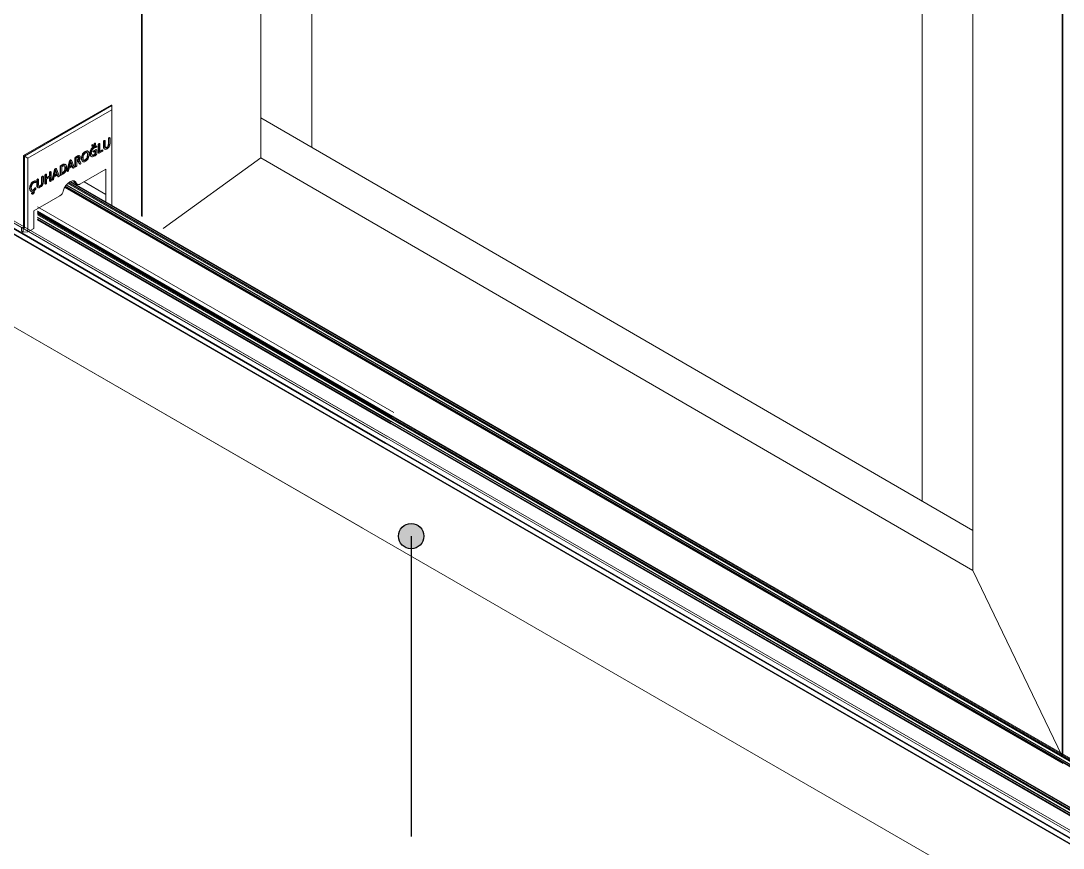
# Model space of a CAD drawing. Header units: millimetres. Extents: x 221 to 2771, y 196 to 840.
# Drawn here: x 1591.98 to 1633.09, y 265.64 to 298.29 of the extents above; entities that cross this region are included whole.
import ezdxf

# ---------------------------------------------------------------- set-up
doc = ezdxf.new("R2010")
doc.units = ezdxf.units.MM
doc.layers.add('yazı_numara_k', color=21, linetype='Continuous')

# ---------------------------------------------------------------- blocks, each defined once
blk = doc.blocks.new('yuvarlakk')
at = {"layer": 'yazı_numara_k'}
blk.add_hatch(color=21, dxfattribs=at).paths.add_polyline_path([(-159.086, 172.801, -1), (-160.086, 172.801, -1)])
at = {"layer": 'yazı_numara_k', "color": 21}
blk.add_circle((-159.586, 172.801), 0.5, dxfattribs=at)

msp = doc.modelspace()

# ---------------------------------------------------------------- linework, layer by layer
at = {"color": 8, "linetype": 'Continuous', "lineweight": 15}
for p, q in [((1633.057, 385.533), (1633.057, 269.25)), ((1633.081, 385.519), (1633.081, 269.236)), ((1627.525, 381.844), (1627.525, 279.338)), ((1629.535, 316.962), (1629.535, 276.595)), ((1596.739, 315.857), (1596.739, 290.579)), ((1596.763, 314.219), (1596.763, 290.565)), ((1601.443, 314.219), (1601.443, 292.88)), ((1603.453, 314.219), (1603.453, 293.293)), ((1554.683, 311.672), (1606.413, 281.81)), ((1554.761, 311.717), (1606.434, 281.887)), ((1554.291, 311.446), (1606.308, 281.418)), ((1554.313, 311.459), (1606.314, 281.44)), ((1554.481, 311.556), (1606.359, 281.608)), ((1554.51, 311.572), (1606.367, 281.636)), ((1551.157, 309.602), (1605.464, 278.266)), ((1578.326, 298.114), (1674.14, 242.802)), ((1578.251, 297.834), (1674.218, 242.434)), ((1578.259, 297.863), (1674.199, 242.477)), ((1578.306, 298.036), (1674.14, 242.712)), ((1578.201, 297.644), (1674.427, 242.094)), ((1578.206, 297.666), (1674.385, 242.143)), ((1595.542, 294.961), (1592.088, 292.967)), ((1595.572, 294.943), (1592.118, 292.949)), ((1595.572, 294.943), (1595.569, 294.78)), ((1595.572, 291.003), (1595.572, 294.943)), ((1577.354, 294.486), (1676.369, 237.35)), ((1595.569, 294.78), (1592.258, 292.869)), ((1595.569, 291.604), (1595.569, 294.78)), ((1601.443, 294.458), (1629.535, 278.173)), ((1595.305, 293.557), (1595.284, 293.569)), ((1595.429, 293.428), (1595.429, 293.648)), ((1595.45, 293.635), (1595.429, 293.648)), ((1595.45, 293.416), (1595.45, 293.635)), ((1595.473, 293.658), (1595.452, 293.67)), ((1595.494, 293.665), (1595.473, 293.678)), ((1595.496, 293.662), (1595.496, 293.442)), ((1594.799, 293.368), (1594.778, 293.38)), ((1594.791, 293.338), (1594.817, 293.323)), ((1594.814, 293.384), (1594.793, 293.396)), ((1594.83, 293.391), (1594.809, 293.403)), ((1594.834, 293.373), (1594.843, 293.377)), ((1594.841, 293.152), (1594.939, 293.208)), ((1594.864, 293.365), (1594.843, 293.377)), ((1594.875, 293.318), (1594.854, 293.33)), ((1594.862, 293.14), (1594.96, 293.196)), ((1594.912, 293.441), (1594.891, 293.453)), ((1594.927, 293.446), (1594.906, 293.458)), ((1594.96, 293.196), (1594.939, 293.208)), ((1594.971, 293.337), (1594.945, 293.352)), ((1594.97, 293.197), (1594.949, 293.209)), ((1594.974, 293.185), (1594.974, 293.048)), ((1595.032, 293.084), (1595.032, 293.418)), ((1595.053, 293.406), (1595.032, 293.418)), ((1595.053, 293.072), (1595.053, 293.406)), ((1595.076, 293.429), (1595.055, 293.441)), ((1595.097, 293.437), (1595.076, 293.449)), ((1595.099, 293.433), (1595.099, 293.122)), ((1595.099, 293.146), (1595.185, 293.196)), ((1595.099, 293.122), (1595.206, 293.184)), ((1595.206, 293.184), (1595.185, 293.196)), ((1595.211, 293.184), (1595.19, 293.196)), ((1595.239, 293.314), (1595.239, 293.538)), ((1595.26, 293.526), (1595.239, 293.538)), ((1595.26, 293.302), (1595.239, 293.314)), ((1595.26, 293.302), (1595.26, 293.526)), ((1595.284, 293.549), (1595.263, 293.561)), ((1595.267, 293.234), (1595.294, 293.219)), ((1595.307, 293.553), (1595.307, 293.336)), ((1595.378, 293.278), (1595.357, 293.29)), ((1595.45, 293.416), (1595.429, 293.428)), ((1592.088, 292.967), (1592.088, 290.13)), ((1592.118, 292.949), (1592.118, 290.113)), ((1592.118, 292.949), (1592.258, 292.869)), ((1592.258, 292.869), (1592.258, 289.954)), ((1593.796, 292.371), (1593.902, 292.766)), ((1593.817, 292.359), (1593.923, 292.754)), ((1593.923, 292.754), (1593.902, 292.766)), ((1593.95, 292.779), (1593.929, 292.791)), ((1593.976, 292.789), (1593.955, 292.801)), ((1593.979, 292.785), (1594.084, 292.512)), ((1594.113, 292.544), (1594.113, 292.878)), ((1594.134, 292.866), (1594.113, 292.878)), ((1594.129, 292.906), (1594.195, 292.944)), ((1594.15, 292.894), (1594.129, 292.906)), ((1594.134, 292.532), (1594.134, 292.866)), ((1594.15, 292.894), (1594.216, 292.932)), ((1594.213, 292.893), (1594.18, 292.875)), ((1594.18, 292.875), (1594.18, 292.752)), ((1594.18, 292.776), (1594.197, 292.786)), ((1594.18, 292.752), (1594.218, 292.774)), ((1594.216, 292.932), (1594.195, 292.944)), ((1594.218, 292.774), (1594.197, 292.786)), ((1594.25, 292.95), (1594.229, 292.962)), ((1594.277, 292.869), (1594.256, 292.881)), ((1594.287, 292.772), (1594.26, 292.787)), ((1594.305, 292.95), (1594.279, 292.965)), ((1594.388, 292.848), (1594.367, 292.861)), ((1594.528, 292.787), (1594.507, 292.799)), ((1594.532, 293.12), (1594.511, 293.132)), ((1594.623, 292.987), (1594.603, 292.999)), ((1594.632, 293.135), (1594.606, 293.15)), ((1594.72, 293.039), (1594.699, 293.051)), ((1594.74, 292.941), (1594.766, 292.926)), ((1594.854, 293.117), (1594.833, 293.129)), ((1594.837, 293.114), (1594.858, 293.102)), ((1594.862, 293.14), (1594.841, 293.152)), ((1594.873, 292.987), (1594.853, 292.999)), ((1594.928, 293.141), (1594.862, 293.103)), ((1594.907, 293.047), (1594.907, 293.129)), ((1594.928, 293.035), (1594.907, 293.047)), ((1594.928, 293.035), (1594.928, 293.141)), ((1595.053, 293.072), (1595.032, 293.084)), ((1595.036, 293.073), (1595.057, 293.06)), ((1595.206, 293.141), (1595.068, 293.062)), ((1597.589, 290.088), (1601.443, 292.88)), ((1601.443, 292.88), (1629.535, 276.595)), ((1593.173, 292.326), (1593.152, 292.338)), ((1593.206, 292.03), (1593.311, 292.425)), ((1593.227, 292.018), (1593.332, 292.413)), ((1593.358, 292.389), (1593.303, 292.176)), ((1593.332, 292.413), (1593.311, 292.425)), ((1593.359, 292.438), (1593.338, 292.45)), ((1593.392, 292.252), (1593.351, 292.363)), ((1593.413, 292.24), (1593.358, 292.389)), ((1593.358, 292.389), (1593.358, 292.389)), ((1593.385, 292.448), (1593.364, 292.46)), ((1593.388, 292.444), (1593.494, 292.172)), ((1593.523, 292.213), (1593.523, 292.537)), ((1593.544, 292.525), (1593.523, 292.537)), ((1593.538, 292.565), (1593.609, 292.606)), ((1593.559, 292.553), (1593.538, 292.565)), ((1593.544, 292.201), (1593.544, 292.525)), ((1593.559, 292.553), (1593.63, 292.594)), ((1593.63, 292.551), (1593.59, 292.528)), ((1593.59, 292.528), (1593.59, 292.251)), ((1593.63, 292.594), (1593.609, 292.606)), ((1593.737, 292.478), (1593.716, 292.49)), ((1593.746, 292.613), (1593.72, 292.628)), ((1593.817, 292.359), (1593.796, 292.371)), ((1593.796, 292.355), (1593.817, 292.343)), ((1593.884, 292.474), (1593.858, 292.373)), ((1594.015, 292.55), (1593.884, 292.474)), ((1593.948, 292.73), (1593.894, 292.517)), ((1593.894, 292.517), (1594.004, 292.581)), ((1593.901, 292.546), (1593.983, 292.593)), ((1593.983, 292.593), (1593.942, 292.704)), ((1593.949, 292.73), (1593.948, 292.73)), ((1594.004, 292.581), (1593.949, 292.73)), ((1594.004, 292.581), (1593.983, 292.593)), ((1594.021, 292.49), (1594.001, 292.542)), ((1594.042, 292.478), (1594.015, 292.55)), ((1594.024, 292.487), (1594.021, 292.49)), ((1594.042, 292.478), (1594.021, 292.49)), ((1594.023, 292.487), (1594.044, 292.475)), ((1594.134, 292.532), (1594.113, 292.544)), ((1594.115, 292.54), (1594.136, 292.528)), ((1594.207, 292.73), (1594.18, 292.715)), ((1594.18, 292.715), (1594.18, 292.558)), ((1594.279, 292.642), (1594.25, 292.712)), ((1594.271, 292.699), (1594.25, 292.712)), ((1594.299, 292.63), (1594.271, 292.699)), ((1594.299, 292.63), (1594.279, 292.642)), ((1594.282, 292.637), (1594.303, 292.625)), ((1594.308, 291.842), (1595.336, 292.435)), ((1594.311, 292.735), (1594.339, 292.671)), ((1594.404, 292.74), (1594.43, 292.725)), ((1595.336, 292.435), (1595.336, 291.139)), ((1592.484, 291.938), (1592.463, 291.95)), ((1592.569, 291.952), (1592.543, 291.967)), ((1592.609, 291.796), (1592.609, 292.02)), ((1592.63, 292.008), (1592.609, 292.02)), ((1592.63, 291.784), (1592.63, 292.008)), ((1592.653, 292.03), (1592.632, 292.042)), ((1592.674, 292.038), (1592.653, 292.05)), ((1592.676, 292.035), (1592.676, 291.818)), ((1592.798, 291.91), (1592.798, 292.129)), ((1592.819, 292.117), (1592.798, 292.129)), ((1592.819, 291.898), (1592.819, 292.117)), ((1592.842, 292.139), (1592.821, 292.152)), ((1592.864, 292.147), (1592.843, 292.159)), ((1592.865, 292.144), (1592.865, 291.923)), ((1592.927, 291.859), (1592.927, 292.204)), ((1592.948, 292.192), (1592.927, 292.204)), ((1592.948, 291.847), (1592.948, 292.192)), ((1592.971, 292.214), (1592.95, 292.226)), ((1592.993, 292.222), (1592.972, 292.234)), ((1592.994, 292.219), (1592.994, 292.078)), ((1592.994, 292.102), (1593.107, 292.167)), ((1592.994, 292.078), (1593.128, 292.155)), ((1593.128, 292.113), (1592.994, 292.035)), ((1592.994, 292.035), (1592.994, 291.874)), ((1593.107, 292.167), (1593.107, 292.308)), ((1593.128, 292.296), (1593.107, 292.308)), ((1593.128, 292.155), (1593.107, 292.167)), ((1593.107, 291.963), (1593.107, 292.101)), ((1593.128, 291.951), (1593.107, 291.963)), ((1593.109, 291.96), (1593.13, 291.947)), ((1593.128, 292.155), (1593.128, 292.296)), ((1593.128, 291.951), (1593.128, 292.113)), ((1593.151, 292.318), (1593.13, 292.33)), ((1593.174, 292.322), (1593.174, 291.978)), ((1593.205, 292.014), (1593.226, 292.002)), ((1593.227, 292.018), (1593.206, 292.03)), ((1593.293, 292.133), (1593.267, 292.032)), ((1593.424, 292.209), (1593.293, 292.133)), ((1593.303, 292.176), (1593.413, 292.24)), ((1593.311, 292.205), (1593.392, 292.252)), ((1593.413, 292.24), (1593.392, 292.252)), ((1593.43, 292.149), (1593.41, 292.201)), ((1593.451, 292.137), (1593.424, 292.209)), ((1593.433, 292.146), (1593.43, 292.149)), ((1593.451, 292.137), (1593.43, 292.149)), ((1593.433, 292.146), (1593.454, 292.134)), ((1593.544, 292.201), (1593.523, 292.213)), ((1593.526, 292.202), (1593.547, 292.189)), ((1593.625, 292.229), (1593.559, 292.191)), ((1593.59, 292.275), (1593.609, 292.287)), ((1593.59, 292.251), (1593.63, 292.275)), ((1593.63, 292.275), (1593.609, 292.287)), ((1593.907, 291.931), (1674.128, 245.62)), ((1593.938, 291.946), (1674.128, 245.654)), ((1594.051, 291.974), (1594.072, 291.934)), ((1594.072, 291.934), (1594.176, 291.873)), ((1594.469, 291.935), (1595.336, 291.434)), ((1592.344, 291.665), (1592.323, 291.677)), ((1592.361, 291.561), (1592.387, 291.546)), ((1592.447, 291.542), (1592.445, 291.549)), ((1592.468, 291.53), (1592.447, 291.542)), ((1592.473, 291.514), (1592.452, 291.526)), ((1592.468, 291.53), (1592.459, 291.551)), ((1592.485, 291.608), (1592.464, 291.62)), ((1592.496, 291.572), (1592.501, 291.558)), ((1592.568, 291.688), (1592.547, 291.7)), ((1592.571, 291.689), (1592.55, 291.701)), ((1592.63, 291.784), (1592.609, 291.796)), ((1592.637, 291.716), (1592.663, 291.7)), ((1592.747, 291.76), (1592.727, 291.772)), ((1592.819, 291.898), (1592.798, 291.91)), ((1592.948, 291.847), (1592.927, 291.859)), ((1592.929, 291.856), (1592.95, 291.844)), ((1593.708, 291.708), (1633.081, 268.979)), ((1593.72, 291.729), (1674.128, 245.31)), ((1674.128, 245.318), (1593.723, 291.734)), ((1593.728, 291.742), (1674.128, 245.328)), ((1593.736, 291.756), (1674.128, 245.346)), ((1593.764, 291.797), (1674.128, 245.404)), ((1593.775, 291.81), (1674.128, 245.424)), ((1593.83, 291.873), (1674.128, 245.518)), ((1593.853, 291.891), (1674.128, 245.549)), ((1593.866, 291.9), (1674.128, 245.566)), ((1593.874, 291.906), (1674.128, 245.577)), ((1594.105, 291.892), (1594.209, 291.832)), ((1592.422, 291.455), (1592.401, 291.467)), ((1592.401, 291.457), (1592.427, 291.442)), ((1592.408, 291.486), (1592.436, 291.503)), ((1592.428, 291.474), (1592.408, 291.486)), ((1592.428, 291.474), (1592.457, 291.491)), ((1592.457, 291.491), (1592.436, 291.503)), ((1592.491, 290.793), (1593.519, 291.386)), ((1592.491, 290.088), (1592.491, 290.793)), ((1606.688, 282.834), (1592.63, 290.949)), ((1592.63, 290.942), (1606.686, 282.827)), ((1592.63, 290.77), (1674.14, 243.716)), ((1592.63, 290.77), (1606.646, 282.679)), ((1592.63, 290.737), (1674.14, 243.683)), ((1592.63, 290.737), (1606.639, 282.651)), ((1592.63, 290.694), (1674.14, 243.64)), ((1592.63, 290.694), (1606.628, 282.613)), ((1592.63, 290.683), (1674.14, 243.628)), ((1592.63, 290.683), (1606.626, 282.603)), ((1592.63, 290.666), (1674.14, 243.612)), ((1592.63, 290.666), (1606.622, 282.589)), ((1592.63, 290.635), (1674.14, 243.58)), ((1592.63, 290.635), (1606.615, 282.562)), ((1592.63, 290.541), (1674.14, 243.486)), ((1592.63, 290.541), (1606.593, 282.48)), ((1592.63, 290.521), (1674.14, 243.466)), ((1592.63, 290.521), (1606.588, 282.463)), ((1592.63, 290.463), (1674.14, 243.409)), ((1592.63, 290.463), (1606.575, 282.413)), ((1592.63, 290.445), (1674.14, 243.39)), ((1592.63, 290.445), (1606.571, 282.397)), ((1674.14, 243.38), (1592.63, 290.434)), ((1606.568, 282.388), (1592.63, 290.434)), ((1592.63, 290.427), (1674.14, 243.372)), ((1592.63, 290.427), (1606.566, 282.382)), ((1592.001, 289.993), (1592.001, 290.13)), ((1592.072, 290.113), (1592.072, 289.952)), ((1592.072, 290.113), (1592.118, 290.113)), ((1592.258, 289.954), (1592.072, 289.952)), ((1592.088, 290.138), (1592.086, 290.137)), ((1592.258, 289.954), (1592.491, 290.088)), ((1633.057, 269.269), (1629.535, 276.595))]:
    msp.add_line(p, q, dxfattribs=at)
at = {"color": 8, "linetype": 'Continuous', "lineweight": 15, "flags": 128}
for points in [[(1593.65, 291.57), (1593.691, 291.68), (1593.752, 291.784), (1593.829, 291.872), (1593.913, 291.936), (1593.998, 291.97), (1594.074, 291.97), (1594.136, 291.937), (1594.176, 291.873)], [(1594.176, 291.873), (1594.185, 291.856), (1594.197, 291.841), (1594.211, 291.831), (1594.227, 291.825), (1594.246, 291.823), (1594.266, 291.825), (1594.287, 291.831), (1594.308, 291.842)], [(1592.088, 290.13), (1592.088, 290.129), (1592.09, 290.124), (1592.095, 290.12), (1592.101, 290.116), (1592.109, 290.114), (1592.118, 290.113)]]:
    msp.add_lwpolyline(points, dxfattribs=at)
at = {"color": 8, "linetype": 'Continuous', "lineweight": 15}
for centre, radius, start, end in [((1594.145, 291.958), 0.0768, 198.4964, 238.6546), ((1593.351, 291.645), 0.308, 302.8949, 345.7895), ((1592.068, 290.256), 0.143, 242.0164, 271.7343), ((1592.065, 290.177), 0.0455, 242.6134, 297.3866), ((1592.071, 290.01), 0.058, 270.1968, 270.9241)]:
    msp.add_arc(centre, radius, start, end, dxfattribs=at)
for centre, major_axis, ratio, start_param, end_param in [((1595.542, 294.926), (0.0209, 0.0362), 0.577299, 5.480467, 7.06845), ((1592.117, 292.95), (0.0296, -0.0171), 0.000231, 1.553476, 3.141459)]:
    msp.add_ellipse(centre, major_axis=major_axis, ratio=ratio, start_param=start_param, end_param=end_param, dxfattribs=at)
for points, knots in [([(1595.263, 293.561), (1595.267, 293.563), (1595.274, 293.567), (1595.281, 293.569), (1595.283, 293.569), (1595.284, 293.569), (1595.284, 293.569)], [0, 0, 0, 0, 0.597217, 0.895751, 0.970341, 1, 1, 1, 1]), ([(1595.429, 293.648), (1595.429, 293.649), (1595.429, 293.651), (1595.431, 293.654), (1595.434, 293.657), (1595.441, 293.663), (1595.448, 293.667), (1595.452, 293.67)], [0, 0, 0, 0, 0.124269, 0.186848, 0.249602, 0.499715, 1, 1, 1, 1]), ([(1595.45, 293.635), (1595.45, 293.637), (1595.45, 293.639), (1595.452, 293.642), (1595.455, 293.645), (1595.462, 293.651), (1595.468, 293.655), (1595.473, 293.658)], [0, 0, 0, 0, 0.124269, 0.186848, 0.249602, 0.499715, 1, 1, 1, 1]), ([(1595.452, 293.67), (1595.456, 293.672), (1595.463, 293.675), (1595.47, 293.679), (1595.473, 293.678), (1595.473, 293.677)], [0, 0, 0, 0, 0.592295, 0.888289, 1, 1, 1, 1]), ([(1595.473, 293.658), (1595.477, 293.66), (1595.484, 293.664), (1595.491, 293.666), (1595.495, 293.666), (1595.496, 293.664), (1595.496, 293.663), (1595.496, 293.662)], [0, 0, 0, 0, 0.500372, 0.750428, 0.874704, 0.937226, 1, 1, 1, 1]), ([(1594.511, 293.132), (1594.535, 293.145), (1594.572, 293.165), (1594.596, 293.148), (1594.606, 293.142)], [0, 0, 0, 0, 0.631839, 1, 1, 1, 1]), ([(1594.699, 293.051), (1594.701, 293.08), (1594.705, 293.137), (1594.744, 293.225), (1594.798, 293.293), (1594.836, 293.318), (1594.854, 293.33)], [0, 0, 0, 0, 0.280315, 0.559412, 0.779539, 1, 1, 1, 1]), ([(1594.72, 293.039), (1594.722, 293.068), (1594.726, 293.125), (1594.765, 293.213), (1594.819, 293.281), (1594.857, 293.306), (1594.875, 293.318)], [0, 0, 0, 0, 0.280315, 0.559412, 0.779539, 1, 1, 1, 1]), ([(1594.876, 293.276), (1594.858, 293.263), (1594.823, 293.238), (1594.787, 293.176), (1594.769, 293.118), (1594.767, 293.085), (1594.767, 293.069)], [0, 0, 0, 0, 0.279339, 0.55824, 0.778936, 1, 1, 1, 1]), ([(1594.778, 293.38), (1594.778, 293.381), (1594.778, 293.383), (1594.78, 293.386), (1594.782, 293.388), (1594.786, 293.392), (1594.79, 293.394), (1594.793, 293.396)], [0, 0, 0, 0, 0.126455, 0.249855, 0.37605, 0.50096, 1, 1, 1, 1]), ([(1594.794, 293.338), (1594.793, 293.338), (1594.786, 293.339), (1594.78, 293.356), (1594.779, 293.372), (1594.778, 293.38)], [0, 0, 0, 0, 0.090776, 0.544483, 1, 1, 1, 1]), ([(1594.793, 293.396), (1594.796, 293.398), (1594.801, 293.401), (1594.806, 293.403), (1594.809, 293.403), (1594.809, 293.403), (1594.809, 293.403)], [0, 0, 0, 0, 0.56765, 0.85107, 0.992348, 1, 1, 1, 1]), ([(1594.799, 293.368), (1594.799, 293.369), (1594.799, 293.371), (1594.801, 293.374), (1594.803, 293.376), (1594.807, 293.38), (1594.811, 293.382), (1594.814, 293.384)], [0, 0, 0, 0, 0.126455, 0.249855, 0.37605, 0.50096, 1, 1, 1, 1]), ([(1594.863, 293.332), (1594.853, 293.328), (1594.834, 293.318), (1594.811, 293.323), (1594.8, 293.343), (1594.799, 293.359), (1594.799, 293.368)], [0, 0, 0, 0, 0.2803987, 0.5592368, 0.7791794, 1, 1, 1, 1]), ([(1594.814, 293.384), (1594.817, 293.386), (1594.822, 293.389), (1594.827, 293.391), (1594.83, 293.391), (1594.832, 293.387), (1594.832, 293.378), (1594.835, 293.37), (1594.839, 293.363), (1594.846, 293.359), (1594.854, 293.36), (1594.861, 293.363), (1594.864, 293.365)], [0, 0, 0, 0, 0.125175, 0.187672, 0.218826, 0.249874, 0.389983, 0.500105, 0.625117, 0.750126, 0.87491, 1, 1, 1, 1]), ([(1594.843, 293.377), (1594.846, 293.379), (1594.852, 293.383), (1594.861, 293.392), (1594.867, 293.403), (1594.874, 293.419), (1594.873, 293.43), (1594.876, 293.44), (1594.878, 293.444), (1594.884, 293.448), (1594.888, 293.451), (1594.891, 293.453)], [0, 0, 0, 0, 0.125153, 0.250026, 0.374997, 0.499856, 0.749759, 0.781105, 0.812311, 0.874694, 1, 1, 1, 1]), ([(1594.854, 293.33), (1594.874, 293.339), (1594.904, 293.353), (1594.935, 293.356), (1594.944, 293.351), (1594.947, 293.35)], [0, 0, 0, 0, 0.603365, 0.905532, 1, 1, 1, 1]), ([(1594.928, 293.442), (1594.927, 293.431), (1594.926, 293.408), (1594.908, 293.372), (1594.886, 293.347), (1594.871, 293.337), (1594.863, 293.332)], [0, 0, 0, 0, 0.280245, 0.558746, 0.779046, 1, 1, 1, 1]), ([(1594.864, 293.365), (1594.867, 293.367), (1594.873, 293.371), (1594.881, 293.38), (1594.888, 293.391), (1594.894, 293.407), (1594.894, 293.418), (1594.897, 293.428), (1594.899, 293.432), (1594.905, 293.436), (1594.909, 293.439), (1594.912, 293.441)], [0, 0, 0, 0, 0.125153, 0.250026, 0.374997, 0.499856, 0.749759, 0.781105, 0.812311, 0.874694, 1, 1, 1, 1]), ([(1594.875, 293.318), (1594.895, 293.328), (1594.926, 293.342), (1594.957, 293.343), (1594.974, 293.338), (1594.974, 293.326), (1594.974, 293.321)], [0, 0, 0, 0, 0.5004065, 0.7510121, 0.8755812, 1, 1, 1, 1]), ([(1594.967, 293.296), (1594.959, 293.297), (1594.943, 293.297), (1594.913, 293.294), (1594.89, 293.283), (1594.876, 293.276)], [0, 0, 0, 0, 0.279664, 0.560282, 1, 1, 1, 1]), ([(1594.891, 293.453), (1594.894, 293.454), (1594.899, 293.457), (1594.904, 293.459), (1594.906, 293.458), (1594.906, 293.458)], [0, 0, 0, 0, 0.639861, 0.959341, 1, 1, 1, 1]), ([(1594.912, 293.441), (1594.915, 293.443), (1594.92, 293.445), (1594.926, 293.447), (1594.928, 293.445), (1594.928, 293.443), (1594.928, 293.442)], [0, 0, 0, 0, 0.500255, 0.750029, 0.873071, 1, 1, 1, 1]), ([(1594.939, 293.208), (1594.941, 293.21), (1594.945, 293.211), (1594.948, 293.21), (1594.949, 293.209)], [0, 0, 0, 0, 0.60586, 1, 1, 1, 1]), ([(1594.96, 293.196), (1594.962, 293.197), (1594.967, 293.199), (1594.972, 293.197), (1594.974, 293.191), (1594.974, 293.187), (1594.974, 293.185)], [0, 0, 0, 0, 0.279363, 0.558114, 0.779191, 1, 1, 1, 1]), ([(1594.974, 293.321), (1594.974, 293.317), (1594.974, 293.31), (1594.972, 293.303), (1594.97, 293.298), (1594.968, 293.297), (1594.967, 293.296)], [0, 0, 0, 0, 0.500892, 0.750478, 0.875228, 1, 1, 1, 1]), ([(1595.032, 293.418), (1595.032, 293.42), (1595.032, 293.422), (1595.034, 293.425), (1595.037, 293.428), (1595.044, 293.434), (1595.05, 293.438), (1595.055, 293.441)], [0, 0, 0, 0, 0.12422, 0.186923, 0.249612, 0.499733, 1, 1, 1, 1]), ([(1595.053, 293.406), (1595.053, 293.408), (1595.053, 293.41), (1595.055, 293.413), (1595.058, 293.416), (1595.065, 293.422), (1595.071, 293.426), (1595.076, 293.429)], [0, 0, 0, 0, 0.12422, 0.186923, 0.249612, 0.499733, 1, 1, 1, 1]), ([(1595.055, 293.441), (1595.059, 293.443), (1595.066, 293.447), (1595.073, 293.449), (1595.076, 293.449), (1595.076, 293.449), (1595.076, 293.449)], [0, 0, 0, 0, 0.596703, 0.895103, 0.969721, 1, 1, 1, 1]), ([(1595.076, 293.429), (1595.08, 293.431), (1595.087, 293.434), (1595.094, 293.437), (1595.097, 293.437), (1595.098, 293.436), (1595.099, 293.434), (1595.099, 293.433)], [0, 0, 0, 0, 0.500347, 0.750563, 0.813131, 0.875822, 1, 1, 1, 1]), ([(1595.185, 293.196), (1595.186, 293.197), (1595.188, 293.197), (1595.189, 293.197), (1595.19, 293.196)], [0, 0, 0, 0, 0.55645, 1, 1, 1, 1]), ([(1595.206, 293.184), (1595.207, 293.184), (1595.209, 293.185), (1595.212, 293.184), (1595.214, 293.178), (1595.214, 293.172), (1595.214, 293.168)], [0, 0, 0, 0, 0.124352, 0.249766, 0.499002, 1, 1, 1, 1]), ([(1595.214, 293.168), (1595.214, 293.163), (1595.214, 293.157), (1595.212, 293.148), (1595.209, 293.143), (1595.207, 293.142), (1595.206, 293.141)], [0, 0, 0, 0, 0.5008918, 0.7502133, 0.8747895, 1, 1, 1, 1]), ([(1595.239, 293.538), (1595.24, 293.54), (1595.24, 293.542), (1595.242, 293.545), (1595.244, 293.548), (1595.252, 293.554), (1595.258, 293.558), (1595.263, 293.561)], [0, 0, 0, 0, 0.124323, 0.186906, 0.249666, 0.499686, 1, 1, 1, 1]), ([(1595.272, 293.236), (1595.268, 293.236), (1595.254, 293.239), (1595.243, 293.27), (1595.24, 293.299), (1595.239, 293.314)], [0, 0, 0, 0, 0.125692, 0.562158, 1, 1, 1, 1]), ([(1595.26, 293.526), (1595.261, 293.528), (1595.261, 293.53), (1595.262, 293.533), (1595.265, 293.536), (1595.273, 293.542), (1595.279, 293.546), (1595.284, 293.549)], [0, 0, 0, 0, 0.124323, 0.186906, 0.249666, 0.499686, 1, 1, 1, 1]), ([(1595.376, 293.234), (1595.358, 293.225), (1595.323, 293.209), (1595.282, 293.22), (1595.263, 293.256), (1595.261, 293.287), (1595.26, 293.302)], [0, 0, 0, 0, 0.280329, 0.558883, 0.779094, 1, 1, 1, 1]), ([(1595.284, 293.549), (1595.288, 293.551), (1595.295, 293.554), (1595.302, 293.557), (1595.305, 293.557), (1595.306, 293.556), (1595.306, 293.554), (1595.307, 293.553)], [0, 0, 0, 0, 0.500418, 0.750564, 0.813065, 0.875868, 1, 1, 1, 1]), ([(1595.307, 293.336), (1595.307, 293.323), (1595.308, 293.296), (1595.324, 293.269), (1595.35, 293.264), (1595.369, 293.273), (1595.378, 293.278)], [0, 0, 0, 0, 0.280979, 0.560073, 0.779587, 1, 1, 1, 1]), ([(1595.322, 293.281), (1595.324, 293.28), (1595.335, 293.277), (1595.348, 293.285), (1595.357, 293.29)], [0, 0, 0, 0, 0.262651, 1, 1, 1, 1]), ([(1595.357, 293.29), (1595.369, 293.298), (1595.393, 293.314), (1595.425, 293.369), (1595.427, 293.406), (1595.429, 293.428)], [0, 0, 0, 0, 0.280842, 0.5600096, 1, 1, 1, 1]), ([(1595.496, 293.442), (1595.494, 293.42), (1595.491, 293.377), (1595.461, 293.31), (1595.418, 293.261), (1595.39, 293.243), (1595.376, 293.234)], [0, 0, 0, 0, 0.2802905, 0.558977, 0.7791231, 1, 1, 1, 1]), ([(1595.378, 293.278), (1595.39, 293.286), (1595.414, 293.302), (1595.446, 293.357), (1595.448, 293.394), (1595.45, 293.416)], [0, 0, 0, 0, 0.280842, 0.5600096, 1, 1, 1, 1]), ([(1593.902, 292.766), (1593.903, 292.767), (1593.904, 292.771), (1593.908, 292.777), (1593.917, 292.784), (1593.924, 292.788), (1593.929, 292.791)], [0, 0, 0, 0, 0.125098, 0.2497, 0.499265, 1, 1, 1, 1]), ([(1593.923, 292.754), (1593.923, 292.755), (1593.924, 292.758), (1593.929, 292.765), (1593.937, 292.772), (1593.945, 292.776), (1593.95, 292.779)], [0, 0, 0, 0, 0.125098, 0.2497, 0.499265, 1, 1, 1, 1]), ([(1593.929, 292.791), (1593.934, 292.794), (1593.942, 292.798), (1593.952, 292.802), (1593.954, 292.801), (1593.955, 292.801)], [0, 0, 0, 0, 0.593248, 0.888802, 1, 1, 1, 1]), ([(1593.95, 292.779), (1593.955, 292.782), (1593.963, 292.786), (1593.973, 292.79), (1593.977, 292.789), (1593.978, 292.787), (1593.979, 292.785)], [0, 0, 0, 0, 0.500838, 0.750354, 0.874905, 1, 1, 1, 1]), ([(1594.113, 292.878), (1594.113, 292.881), (1594.114, 292.886), (1594.118, 292.895), (1594.123, 292.902), (1594.127, 292.905), (1594.129, 292.906)], [0, 0, 0, 0, 0.28051, 0.55804, 0.779175, 1, 1, 1, 1]), ([(1594.134, 292.866), (1594.134, 292.869), (1594.135, 292.874), (1594.138, 292.883), (1594.144, 292.89), (1594.148, 292.893), (1594.15, 292.894)], [0, 0, 0, 0, 0.28051, 0.55804, 0.779175, 1, 1, 1, 1]), ([(1594.195, 292.944), (1594.201, 292.948), (1594.213, 292.954), (1594.224, 292.959), (1594.229, 292.962)], [0, 0, 0, 0, 0.5599439, 1, 1, 1, 1]), ([(1594.197, 292.786), (1594.206, 292.791), (1594.223, 292.802), (1594.244, 292.829), (1594.255, 292.858), (1594.256, 292.874), (1594.256, 292.881)], [0, 0, 0, 0, 0.2806129, 0.5596646, 0.7793112, 1, 1, 1, 1]), ([(1594.244, 292.908), (1594.238, 292.906), (1594.228, 292.902), (1594.218, 292.896), (1594.213, 292.893)], [0, 0, 0, 0, 0.55952, 1, 1, 1, 1]), ([(1594.216, 292.932), (1594.222, 292.936), (1594.233, 292.942), (1594.245, 292.947), (1594.25, 292.95)], [0, 0, 0, 0, 0.5599439, 1, 1, 1, 1]), ([(1594.218, 292.774), (1594.227, 292.779), (1594.243, 292.79), (1594.265, 292.817), (1594.276, 292.846), (1594.277, 292.861), (1594.277, 292.869)], [0, 0, 0, 0, 0.2806129, 0.5596646, 0.7793112, 1, 1, 1, 1]), ([(1594.229, 292.962), (1594.24, 292.965), (1594.26, 292.972), (1594.274, 292.965), (1594.281, 292.962)], [0, 0, 0, 0, 0.56408, 1, 1, 1, 1]), ([(1594.277, 292.869), (1594.277, 292.876), (1594.276, 292.89), (1594.269, 292.904), (1594.258, 292.91), (1594.249, 292.908), (1594.244, 292.908)], [0, 0, 0, 0, 0.280348, 0.559852, 0.779722, 1, 1, 1, 1]), ([(1594.25, 292.95), (1594.261, 292.953), (1594.282, 292.96), (1594.308, 292.952), (1594.322, 292.93), (1594.323, 292.91), (1594.323, 292.9)], [0, 0, 0, 0, 0.280615, 0.559781, 0.779581, 1, 1, 1, 1]), ([(1594.256, 292.881), (1594.256, 292.889), (1594.256, 292.899), (1594.252, 292.906), (1594.251, 292.908)], [0, 0, 0, 0, 0.674768, 1, 1, 1, 1]), ([(1594.323, 292.9), (1594.323, 292.889), (1594.321, 292.865), (1594.302, 292.819), (1594.279, 292.793), (1594.265, 292.777)], [0, 0, 0, 0, 0.280683, 0.560599, 1, 1, 1, 1]), ([(1594.265, 292.777), (1594.272, 292.777), (1594.284, 292.776), (1594.299, 292.76), (1594.307, 292.744), (1594.311, 292.735)], [0, 0, 0, 0, 0.27927, 0.559349, 1, 1, 1, 1]), ([(1594.367, 292.861), (1594.369, 292.888), (1594.371, 292.943), (1594.404, 293.03), (1594.457, 293.096), (1594.493, 293.12), (1594.511, 293.132)], [0, 0, 0, 0, 0.280838, 0.559695, 0.779454, 1, 1, 1, 1]), ([(1594.41, 292.745), (1594.403, 292.748), (1594.367, 292.76), (1594.367, 292.816), (1594.367, 292.861)], [0, 0, 0, 0, 0.2093792, 1, 1, 1, 1]), ([(1594.388, 292.848), (1594.389, 292.876), (1594.392, 292.931), (1594.425, 293.018), (1594.478, 293.084), (1594.514, 293.108), (1594.532, 293.12)], [0, 0, 0, 0, 0.280838, 0.559695, 0.779454, 1, 1, 1, 1]), ([(1594.526, 292.743), (1594.503, 292.732), (1594.458, 292.71), (1594.394, 292.741), (1594.39, 292.808), (1594.388, 292.848)], [0, 0, 0, 0, 0.281158, 0.559867, 1, 1, 1, 1]), ([(1594.53, 293.076), (1594.519, 293.069), (1594.496, 293.054), (1594.467, 293.017), (1594.438, 292.955), (1594.436, 292.91), (1594.434, 292.878)], [0, 0, 0, 0, 0.1872, 0.373877, 0.560788, 1, 1, 1, 1]), ([(1594.434, 292.878), (1594.436, 292.843), (1594.437, 292.8), (1594.465, 292.774), (1594.49, 292.769), (1594.513, 292.78), (1594.528, 292.787)], [0, 0, 0, 0, 0.498638, 0.624263, 0.749922, 1, 1, 1, 1]), ([(1594.443, 292.789), (1594.444, 292.789), (1594.449, 292.784), (1594.47, 292.782), (1594.492, 292.792), (1594.507, 292.799)], [0, 0, 0, 0, 0.037993, 0.359722, 1, 1, 1, 1]), ([(1594.507, 292.799), (1594.518, 292.807), (1594.541, 292.821), (1594.57, 292.859), (1594.599, 292.922), (1594.601, 292.967), (1594.603, 292.999)], [0, 0, 0, 0, 0.187226, 0.373873, 0.560704, 1, 1, 1, 1]), ([(1594.67, 293.017), (1594.668, 292.989), (1594.666, 292.934), (1594.634, 292.847), (1594.581, 292.779), (1594.544, 292.755), (1594.526, 292.743)], [0, 0, 0, 0, 0.280877, 0.559835, 0.779489, 1, 1, 1, 1]), ([(1594.528, 292.787), (1594.539, 292.795), (1594.561, 292.809), (1594.591, 292.847), (1594.62, 292.91), (1594.622, 292.955), (1594.623, 292.987)], [0, 0, 0, 0, 0.187226, 0.373873, 0.560704, 1, 1, 1, 1]), ([(1594.623, 292.987), (1594.623, 293.006), (1594.621, 293.043), (1594.605, 293.085), (1594.569, 293.096), (1594.543, 293.083), (1594.53, 293.076)], [0, 0, 0, 0, 0.281342, 0.560757, 0.779811, 1, 1, 1, 1]), ([(1594.532, 293.12), (1594.555, 293.131), (1594.6, 293.153), (1594.649, 293.13), (1594.667, 293.076), (1594.669, 293.037), (1594.67, 293.017)], [0, 0, 0, 0, 0.280116, 0.557979, 0.77864, 1, 1, 1, 1]), ([(1594.603, 292.999), (1594.602, 293.017), (1594.6, 293.053), (1594.59, 293.092), (1594.574, 293.096), (1594.571, 293.096)], [0, 0, 0, 0, 0.4630981, 0.9230256, 1, 1, 1, 1]), ([(1594.745, 292.945), (1594.74, 292.946), (1594.72, 292.95), (1594.704, 292.991), (1594.701, 293.031), (1594.699, 293.051)], [0, 0, 0, 0, 0.143916, 0.571441, 1, 1, 1, 1]), ([(1594.874, 292.944), (1594.85, 292.933), (1594.804, 292.911), (1594.75, 292.929), (1594.724, 292.977), (1594.722, 293.018), (1594.72, 293.039)], [0, 0, 0, 0, 0.28012, 0.558798, 0.779132, 1, 1, 1, 1]), ([(1594.767, 293.069), (1594.768, 293.049), (1594.77, 293.011), (1594.795, 292.975), (1594.833, 292.967), (1594.86, 292.98), (1594.873, 292.987)], [0, 0, 0, 0, 0.280622, 0.560021, 0.779772, 1, 1, 1, 1]), ([(1594.779, 292.99), (1594.79, 292.986), (1594.811, 292.979), (1594.839, 292.992), (1594.853, 292.999)], [0, 0, 0, 0, 0.494711, 1, 1, 1, 1]), ([(1594.833, 293.129), (1594.833, 293.133), (1594.833, 293.139), (1594.836, 293.147), (1594.839, 293.151), (1594.841, 293.152), (1594.841, 293.152)], [0, 0, 0, 0, 0.500691, 0.749743, 0.874661, 1, 1, 1, 1]), ([(1594.837, 293.114), (1594.837, 293.114), (1594.835, 293.115), (1594.834, 293.12), (1594.834, 293.125), (1594.833, 293.129)], [0, 0, 0, 0, 0.00947, 0.338197, 1, 1, 1, 1]), ([(1594.853, 292.999), (1594.863, 293.006), (1594.882, 293.018), (1594.9, 293.038), (1594.907, 293.047)], [0, 0, 0, 0, 0.559925, 1, 1, 1, 1]), ([(1594.854, 293.117), (1594.854, 293.121), (1594.854, 293.127), (1594.857, 293.134), (1594.86, 293.139), (1594.861, 293.14), (1594.862, 293.14)], [0, 0, 0, 0, 0.500691, 0.749743, 0.874661, 1, 1, 1, 1]), ([(1594.862, 293.103), (1594.861, 293.102), (1594.859, 293.101), (1594.857, 293.102), (1594.854, 293.107), (1594.854, 293.113), (1594.854, 293.117)], [0, 0, 0, 0, 0.124463, 0.25024, 0.499063, 1, 1, 1, 1]), ([(1594.873, 292.987), (1594.884, 292.994), (1594.903, 293.006), (1594.921, 293.026), (1594.928, 293.035)], [0, 0, 0, 0, 0.559925, 1, 1, 1, 1]), ([(1594.974, 293.048), (1594.974, 293.045), (1594.974, 293.039), (1594.97, 293.026), (1594.953, 293.009), (1594.922, 292.977), (1594.893, 292.957), (1594.874, 292.944)], [0, 0, 0, 0, 0.062631, 0.124905, 0.249495, 0.500091, 1, 1, 1, 1]), ([(1595.036, 293.073), (1595.035, 293.073), (1595.033, 293.074), (1595.032, 293.078), (1595.032, 293.082), (1595.032, 293.084)], [0, 0, 0, 0, 0.127794, 0.563484, 1, 1, 1, 1]), ([(1595.068, 293.062), (1595.066, 293.061), (1595.061, 293.059), (1595.055, 293.06), (1595.053, 293.066), (1595.053, 293.07), (1595.053, 293.072)], [0, 0, 0, 0, 0.279855, 0.559565, 0.779574, 1, 1, 1, 1]), ([(1593.13, 292.33), (1593.135, 292.332), (1593.141, 292.336), (1593.148, 292.338), (1593.151, 292.338), (1593.152, 292.338), (1593.152, 292.338)], [0, 0, 0, 0, 0.594477, 0.891598, 0.966068, 1, 1, 1, 1]), ([(1593.311, 292.425), (1593.312, 292.426), (1593.313, 292.43), (1593.317, 292.436), (1593.326, 292.443), (1593.333, 292.447), (1593.338, 292.45)], [0, 0, 0, 0, 0.1250395, 0.2496501, 0.4992314, 1, 1, 1, 1]), ([(1593.332, 292.413), (1593.333, 292.414), (1593.334, 292.418), (1593.338, 292.424), (1593.347, 292.431), (1593.354, 292.435), (1593.359, 292.438)], [0, 0, 0, 0, 0.1250395, 0.2496501, 0.4992314, 1, 1, 1, 1]), ([(1593.338, 292.45), (1593.344, 292.453), (1593.351, 292.457), (1593.361, 292.461), (1593.364, 292.46), (1593.364, 292.46)], [0, 0, 0, 0, 0.593176, 0.888695, 1, 1, 1, 1]), ([(1593.359, 292.438), (1593.364, 292.441), (1593.372, 292.445), (1593.382, 292.449), (1593.386, 292.448), (1593.387, 292.446), (1593.388, 292.444)], [0, 0, 0, 0, 0.500838, 0.750354, 0.874905, 1, 1, 1, 1]), ([(1593.523, 292.537), (1593.523, 292.54), (1593.523, 292.545), (1593.527, 292.554), (1593.532, 292.561), (1593.536, 292.564), (1593.538, 292.565)], [0, 0, 0, 0, 0.28034, 0.557933, 0.779198, 1, 1, 1, 1]), ([(1593.544, 292.525), (1593.544, 292.528), (1593.544, 292.533), (1593.548, 292.542), (1593.553, 292.549), (1593.557, 292.552), (1593.559, 292.553)], [0, 0, 0, 0, 0.28034, 0.557933, 0.779198, 1, 1, 1, 1]), ([(1593.609, 292.606), (1593.632, 292.619), (1593.675, 292.642), (1593.707, 292.628), (1593.721, 292.622)], [0, 0, 0, 0, 0.559807, 1, 1, 1, 1]), ([(1593.609, 292.287), (1593.627, 292.298), (1593.663, 292.32), (1593.712, 292.402), (1593.715, 292.457), (1593.716, 292.49)], [0, 0, 0, 0, 0.2814818, 0.5597851, 1, 1, 1, 1]), ([(1593.783, 292.507), (1593.782, 292.478), (1593.779, 292.421), (1593.74, 292.329), (1593.682, 292.265), (1593.644, 292.241), (1593.625, 292.229)], [0, 0, 0, 0, 0.2807682, 0.5589682, 0.7789452, 1, 1, 1, 1]), ([(1593.63, 292.594), (1593.653, 292.606), (1593.699, 292.629), (1593.754, 292.616), (1593.78, 292.568), (1593.782, 292.527), (1593.783, 292.507)], [0, 0, 0, 0, 0.280543, 0.558946, 0.779123, 1, 1, 1, 1]), ([(1593.737, 292.478), (1593.736, 292.497), (1593.734, 292.535), (1593.709, 292.57), (1593.67, 292.573), (1593.643, 292.559), (1593.63, 292.551)], [0, 0, 0, 0, 0.280837, 0.55947, 0.779183, 1, 1, 1, 1]), ([(1593.63, 292.275), (1593.648, 292.286), (1593.683, 292.308), (1593.733, 292.39), (1593.736, 292.445), (1593.737, 292.478)], [0, 0, 0, 0, 0.2814818, 0.5597851, 1, 1, 1, 1]), ([(1593.716, 292.49), (1593.716, 292.51), (1593.714, 292.548), (1593.695, 292.567), (1593.685, 292.576)], [0, 0, 0, 0, 0.519985, 1, 1, 1, 1]), ([(1593.796, 292.355), (1593.796, 292.355), (1593.794, 292.356), (1593.794, 292.362), (1593.795, 292.367), (1593.796, 292.371)], [0, 0, 0, 0, 0.126735, 0.417291, 1, 1, 1, 1]), ([(1593.835, 292.35), (1593.829, 292.347), (1593.823, 292.343), (1593.817, 292.343), (1593.815, 292.344), (1593.815, 292.35), (1593.816, 292.355), (1593.817, 292.359)], [0, 0, 0, 0, 0.499462, 0.562095, 0.624805, 0.749641, 1, 1, 1, 1]), ([(1593.858, 292.373), (1593.858, 292.372), (1593.857, 292.369), (1593.854, 292.363), (1593.846, 292.356), (1593.839, 292.352), (1593.835, 292.35)], [0, 0, 0, 0, 0.125317, 0.250127, 0.499005, 1, 1, 1, 1]), ([(1594.066, 292.483), (1594.061, 292.481), (1594.054, 292.477), (1594.045, 292.473), (1594.043, 292.476), (1594.042, 292.478)], [0, 0, 0, 0, 0.56185, 0.781076, 1, 1, 1, 1]), ([(1594.084, 292.512), (1594.085, 292.51), (1594.086, 292.507), (1594.086, 292.502), (1594.086, 292.499), (1594.084, 292.497), (1594.078, 292.489), (1594.072, 292.486), (1594.066, 292.483)], [0, 0, 0, 0, 0.249606, 0.312741, 0.375268, 0.438094, 0.5009, 1, 1, 1, 1]), ([(1594.115, 292.54), (1594.115, 292.54), (1594.114, 292.541), (1594.113, 292.542), (1594.113, 292.544)], [0, 0, 0, 0, 0.202323, 1, 1, 1, 1]), ([(1594.157, 292.536), (1594.153, 292.534), (1594.146, 292.53), (1594.139, 292.528), (1594.136, 292.528), (1594.135, 292.529), (1594.134, 292.53), (1594.134, 292.532)], [0, 0, 0, 0, 0.500291, 0.750439, 0.813325, 0.875781, 1, 1, 1, 1]), ([(1594.18, 292.558), (1594.18, 292.558), (1594.18, 292.556), (1594.179, 292.554), (1594.176, 292.549), (1594.168, 292.543), (1594.162, 292.539), (1594.157, 292.536)], [0, 0, 0, 0, 0.062642, 0.125203, 0.249625, 0.499667, 1, 1, 1, 1]), ([(1594.271, 292.699), (1594.264, 292.715), (1594.255, 292.736), (1594.228, 292.74), (1594.214, 292.734), (1594.207, 292.73)], [0, 0, 0, 0, 0.559381, 0.779433, 1, 1, 1, 1]), ([(1594.282, 292.637), (1594.282, 292.637), (1594.28, 292.637), (1594.279, 292.64), (1594.279, 292.642)], [0, 0, 0, 0, 0.1179889, 1, 1, 1, 1]), ([(1594.322, 292.631), (1594.317, 292.628), (1594.31, 292.624), (1594.302, 292.624), (1594.3, 292.628), (1594.299, 292.63)], [0, 0, 0, 0, 0.561095, 0.779616, 1, 1, 1, 1]), ([(1594.345, 292.653), (1594.345, 292.652), (1594.345, 292.65), (1594.343, 292.647), (1594.34, 292.643), (1594.333, 292.638), (1594.327, 292.634), (1594.322, 292.631)], [0, 0, 0, 0, 0.124472, 0.187042, 0.249846, 0.499575, 1, 1, 1, 1]), ([(1594.339, 292.671), (1594.341, 292.668), (1594.343, 292.662), (1594.344, 292.656), (1594.345, 292.653)], [0, 0, 0, 0, 0.56083, 1, 1, 1, 1]), ([(1592.323, 291.677), (1592.324, 291.705), (1592.327, 291.759), (1592.359, 291.844), (1592.409, 291.913), (1592.445, 291.938), (1592.463, 291.95)], [0, 0, 0, 0, 0.280716, 0.560114, 0.779829, 1, 1, 1, 1]), ([(1592.344, 291.665), (1592.345, 291.693), (1592.348, 291.747), (1592.38, 291.832), (1592.43, 291.901), (1592.466, 291.926), (1592.484, 291.938)], [0, 0, 0, 0, 0.280716, 0.560114, 0.779829, 1, 1, 1, 1]), ([(1592.463, 291.95), (1592.482, 291.958), (1592.509, 291.969), (1592.538, 291.971), (1592.544, 291.965), (1592.545, 291.964)], [0, 0, 0, 0, 0.638675, 0.959015, 1, 1, 1, 1]), ([(1592.484, 291.938), (1592.503, 291.946), (1592.531, 291.959), (1592.561, 291.957), (1592.574, 291.948), (1592.574, 291.937), (1592.574, 291.931)], [0, 0, 0, 0, 0.499775, 0.750446, 0.874733, 1, 1, 1, 1]), ([(1592.574, 291.931), (1592.574, 291.927), (1592.574, 291.921), (1592.572, 291.913), (1592.569, 291.908), (1592.568, 291.906), (1592.567, 291.906)], [0, 0, 0, 0, 0.500458, 0.750546, 0.875359, 1, 1, 1, 1]), ([(1592.609, 292.02), (1592.609, 292.021), (1592.609, 292.023), (1592.611, 292.026), (1592.614, 292.03), (1592.621, 292.035), (1592.628, 292.04), (1592.632, 292.042)], [0, 0, 0, 0, 0.124266, 0.186843, 0.249595, 0.49974, 1, 1, 1, 1]), ([(1592.63, 292.008), (1592.63, 292.009), (1592.63, 292.011), (1592.632, 292.014), (1592.635, 292.018), (1592.642, 292.023), (1592.648, 292.027), (1592.653, 292.03)], [0, 0, 0, 0, 0.124266, 0.186843, 0.249595, 0.49974, 1, 1, 1, 1]), ([(1592.632, 292.042), (1592.636, 292.045), (1592.643, 292.048), (1592.65, 292.051), (1592.653, 292.051), (1592.653, 292.05), (1592.653, 292.05)], [0, 0, 0, 0, 0.597315, 0.895898, 0.970337, 1, 1, 1, 1]), ([(1592.653, 292.03), (1592.657, 292.033), (1592.664, 292.036), (1592.671, 292.039), (1592.674, 292.039), (1592.675, 292.038), (1592.676, 292.036), (1592.676, 292.035)], [0, 0, 0, 0, 0.500433, 0.750586, 0.812951, 0.875865, 1, 1, 1, 1]), ([(1592.865, 291.923), (1592.864, 291.902), (1592.861, 291.859), (1592.83, 291.791), (1592.787, 291.743), (1592.759, 291.725), (1592.745, 291.716)], [0, 0, 0, 0, 0.280284, 0.55898, 0.779104, 1, 1, 1, 1]), ([(1592.798, 292.129), (1592.798, 292.131), (1592.798, 292.133), (1592.8, 292.135), (1592.803, 292.139), (1592.81, 292.145), (1592.817, 292.149), (1592.821, 292.152)], [0, 0, 0, 0, 0.1242884, 0.186876, 0.2496398, 0.4996394, 1, 1, 1, 1]), ([(1592.819, 292.117), (1592.819, 292.119), (1592.819, 292.121), (1592.821, 292.123), (1592.824, 292.127), (1592.831, 292.133), (1592.838, 292.137), (1592.842, 292.139)], [0, 0, 0, 0, 0.1242884, 0.186876, 0.2496398, 0.4996394, 1, 1, 1, 1]), ([(1592.821, 292.152), (1592.825, 292.154), (1592.832, 292.157), (1592.84, 292.16), (1592.842, 292.159), (1592.843, 292.159)], [0, 0, 0, 0, 0.592295, 0.888289, 1, 1, 1, 1]), ([(1592.842, 292.139), (1592.846, 292.142), (1592.853, 292.145), (1592.861, 292.148), (1592.864, 292.147), (1592.865, 292.146), (1592.865, 292.144), (1592.865, 292.144)], [0, 0, 0, 0, 0.500348, 0.750391, 0.874661, 0.937252, 1, 1, 1, 1]), ([(1592.927, 292.204), (1592.927, 292.205), (1592.928, 292.207), (1592.929, 292.21), (1592.932, 292.214), (1592.939, 292.219), (1592.946, 292.223), (1592.95, 292.226)], [0, 0, 0, 0, 0.124219, 0.186923, 0.249611, 0.499578, 1, 1, 1, 1]), ([(1592.948, 292.192), (1592.948, 292.193), (1592.949, 292.195), (1592.95, 292.198), (1592.953, 292.201), (1592.96, 292.207), (1592.967, 292.211), (1592.971, 292.214)], [0, 0, 0, 0, 0.124219, 0.186923, 0.249611, 0.499578, 1, 1, 1, 1]), ([(1592.95, 292.226), (1592.955, 292.228), (1592.961, 292.232), (1592.968, 292.234), (1592.971, 292.235), (1592.972, 292.234), (1592.972, 292.234)], [0, 0, 0, 0, 0.593656, 0.89057, 0.96456, 1, 1, 1, 1]), ([(1592.971, 292.214), (1592.976, 292.216), (1592.982, 292.22), (1592.989, 292.222), (1592.992, 292.222), (1592.994, 292.222), (1592.994, 292.22), (1592.994, 292.219)], [0, 0, 0, 0, 0.5006234, 0.7510079, 0.8134023, 0.876196, 1, 1, 1, 1]), ([(1593.107, 292.308), (1593.107, 292.309), (1593.107, 292.31), (1593.108, 292.312), (1593.109, 292.314), (1593.112, 292.318), (1593.119, 292.323), (1593.126, 292.327), (1593.13, 292.33)], [0, 0, 0, 0, 0.062426, 0.125105, 0.187732, 0.250224, 0.500179, 1, 1, 1, 1]), ([(1593.109, 291.96), (1593.108, 291.96), (1593.107, 291.96), (1593.107, 291.962), (1593.107, 291.963)], [0, 0, 0, 0, 0.199139, 1, 1, 1, 1]), ([(1593.128, 292.296), (1593.128, 292.297), (1593.128, 292.298), (1593.129, 292.3), (1593.13, 292.302), (1593.133, 292.306), (1593.14, 292.311), (1593.147, 292.315), (1593.151, 292.318)], [0, 0, 0, 0, 0.062426, 0.125105, 0.187732, 0.250224, 0.500179, 1, 1, 1, 1]), ([(1593.151, 291.955), (1593.147, 291.953), (1593.14, 291.949), (1593.133, 291.947), (1593.13, 291.947), (1593.129, 291.948), (1593.128, 291.95), (1593.128, 291.951)], [0, 0, 0, 0, 0.500264, 0.750428, 0.813248, 0.875866, 1, 1, 1, 1]), ([(1593.151, 292.318), (1593.156, 292.32), (1593.162, 292.324), (1593.169, 292.326), (1593.172, 292.326), (1593.174, 292.325), (1593.174, 292.323), (1593.174, 292.322)], [0, 0, 0, 0, 0.500392, 0.750488, 0.813172, 0.875784, 1, 1, 1, 1]), ([(1593.174, 291.978), (1593.174, 291.976), (1593.174, 291.974), (1593.172, 291.971), (1593.169, 291.968), (1593.162, 291.962), (1593.156, 291.958), (1593.151, 291.955)], [0, 0, 0, 0, 0.124179, 0.186769, 0.249712, 0.499656, 1, 1, 1, 1]), ([(1593.205, 292.014), (1593.205, 292.014), (1593.204, 292.015), (1593.203, 292.021), (1593.205, 292.026), (1593.206, 292.03)], [0, 0, 0, 0, 0.126735, 0.417291, 1, 1, 1, 1]), ([(1593.244, 292.009), (1593.239, 292.006), (1593.232, 292.002), (1593.226, 292.002), (1593.225, 292.003), (1593.224, 292.009), (1593.226, 292.014), (1593.227, 292.018)], [0, 0, 0, 0, 0.499462, 0.562095, 0.624805, 0.749641, 1, 1, 1, 1]), ([(1593.267, 292.032), (1593.267, 292.031), (1593.266, 292.028), (1593.263, 292.022), (1593.255, 292.015), (1593.248, 292.011), (1593.244, 292.009)], [0, 0, 0, 0, 0.125317, 0.250127, 0.499005, 1, 1, 1, 1]), ([(1593.475, 292.142), (1593.47, 292.14), (1593.463, 292.136), (1593.454, 292.132), (1593.452, 292.135), (1593.451, 292.137)], [0, 0, 0, 0, 0.56185, 0.781076, 1, 1, 1, 1]), ([(1593.494, 292.172), (1593.494, 292.169), (1593.496, 292.166), (1593.496, 292.161), (1593.495, 292.158), (1593.494, 292.156), (1593.487, 292.149), (1593.481, 292.145), (1593.475, 292.142)], [0, 0, 0, 0, 0.249602, 0.3127363, 0.3752623, 0.4380879, 0.5007825, 1, 1, 1, 1]), ([(1593.527, 292.202), (1593.526, 292.202), (1593.524, 292.203), (1593.523, 292.207), (1593.523, 292.211), (1593.523, 292.213)], [0, 0, 0, 0, 0.129996, 0.56461, 1, 1, 1, 1]), ([(1593.559, 292.191), (1593.557, 292.19), (1593.552, 292.188), (1593.546, 292.189), (1593.544, 292.195), (1593.544, 292.199), (1593.544, 292.201)], [0, 0, 0, 0, 0.279816, 0.559511, 0.779559, 1, 1, 1, 1]), ([(1592.367, 291.564), (1592.358, 291.569), (1592.326, 291.587), (1592.324, 291.64), (1592.323, 291.677)], [0, 0, 0, 0, 0.2843758, 1, 1, 1, 1]), ([(1592.459, 291.551), (1592.439, 291.545), (1592.399, 291.533), (1592.35, 291.572), (1592.346, 291.63), (1592.344, 291.665)], [0, 0, 0, 0, 0.2801341, 0.5598488, 1, 1, 1, 1]), ([(1592.484, 291.895), (1592.473, 291.888), (1592.451, 291.873), (1592.422, 291.834), (1592.395, 291.772), (1592.392, 291.727), (1592.39, 291.695)], [0, 0, 0, 0, 0.186933, 0.373592, 0.560708, 1, 1, 1, 1]), ([(1592.39, 291.695), (1592.39, 291.676), (1592.392, 291.64), (1592.411, 291.6), (1592.446, 291.589), (1592.472, 291.602), (1592.485, 291.608)], [0, 0, 0, 0, 0.281114, 0.56066, 0.779977, 1, 1, 1, 1]), ([(1592.401, 291.613), (1592.409, 291.609), (1592.427, 291.601), (1592.45, 291.613), (1592.464, 291.62)], [0, 0, 0, 0, 0.443856, 1, 1, 1, 1]), ([(1592.436, 291.503), (1592.438, 291.504), (1592.442, 291.507), (1592.448, 291.513), (1592.451, 291.52), (1592.452, 291.524), (1592.452, 291.526)], [0, 0, 0, 0, 0.281018, 0.560301, 0.779616, 1, 1, 1, 1]), ([(1592.452, 291.526), (1592.451, 291.529), (1592.45, 291.535), (1592.448, 291.54), (1592.447, 291.542)], [0, 0, 0, 0, 0.559217, 1, 1, 1, 1]), ([(1592.457, 291.491), (1592.459, 291.492), (1592.463, 291.495), (1592.469, 291.5), (1592.472, 291.508), (1592.473, 291.512), (1592.473, 291.514)], [0, 0, 0, 0, 0.281018, 0.560301, 0.779616, 1, 1, 1, 1]), ([(1592.51, 291.528), (1592.509, 291.52), (1592.507, 291.504), (1592.489, 291.475), (1592.473, 291.464), (1592.463, 291.457)], [0, 0, 0, 0, 0.280231, 0.559866, 1, 1, 1, 1]), ([(1592.464, 291.62), (1592.48, 291.632), (1592.504, 291.648), (1592.53, 291.68), (1592.541, 291.693), (1592.547, 291.7)], [0, 0, 0, 0, 0.559507, 0.780701, 1, 1, 1, 1]), ([(1592.473, 291.514), (1592.472, 291.517), (1592.471, 291.523), (1592.469, 291.528), (1592.468, 291.53)], [0, 0, 0, 0, 0.559217, 1, 1, 1, 1]), ([(1592.567, 291.906), (1592.56, 291.907), (1592.545, 291.909), (1592.519, 291.912), (1592.497, 291.902), (1592.484, 291.895)], [0, 0, 0, 0, 0.27919, 0.560441, 1, 1, 1, 1]), ([(1592.485, 291.608), (1592.501, 291.62), (1592.525, 291.636), (1592.55, 291.668), (1592.562, 291.681), (1592.568, 291.688)], [0, 0, 0, 0, 0.559507, 0.780701, 1, 1, 1, 1]), ([(1592.574, 291.67), (1592.574, 291.665), (1592.575, 291.655), (1592.563, 291.633), (1592.536, 291.604), (1592.512, 291.585), (1592.496, 291.572)], [0, 0, 0, 0, 0.125348, 0.248089, 0.499062, 1, 1, 1, 1]), ([(1592.501, 291.558), (1592.504, 291.553), (1592.508, 291.544), (1592.509, 291.533), (1592.51, 291.528)], [0, 0, 0, 0, 0.560493, 1, 1, 1, 1]), ([(1592.547, 291.7), (1592.548, 291.701), (1592.549, 291.701), (1592.55, 291.701), (1592.55, 291.701)], [0, 0, 0, 0, 0.7267194, 1, 1, 1, 1]), ([(1592.568, 291.688), (1592.569, 291.688), (1592.57, 291.689), (1592.572, 291.688), (1592.573, 291.687), (1592.574, 291.68), (1592.574, 291.674), (1592.574, 291.67)], [0, 0, 0, 0, 0.124416, 0.187064, 0.249552, 0.499367, 1, 1, 1, 1]), ([(1592.641, 291.717), (1592.638, 291.718), (1592.623, 291.721), (1592.612, 291.751), (1592.61, 291.781), (1592.609, 291.796)], [0, 0, 0, 0, 0.125693, 0.562161, 1, 1, 1, 1]), ([(1592.745, 291.716), (1592.727, 291.707), (1592.693, 291.69), (1592.651, 291.701), (1592.632, 291.738), (1592.63, 291.769), (1592.63, 291.784)], [0, 0, 0, 0, 0.28033, 0.558885, 0.779097, 1, 1, 1, 1]), ([(1592.676, 291.818), (1592.676, 291.804), (1592.678, 291.778), (1592.693, 291.751), (1592.719, 291.746), (1592.738, 291.755), (1592.747, 291.76)], [0, 0, 0, 0, 0.280985, 0.560069, 0.779615, 1, 1, 1, 1]), ([(1592.691, 291.763), (1592.693, 291.762), (1592.704, 291.759), (1592.717, 291.766), (1592.727, 291.772)], [0, 0, 0, 0, 0.262747, 1, 1, 1, 1]), ([(1592.727, 291.772), (1592.738, 291.78), (1592.762, 291.796), (1592.794, 291.851), (1592.797, 291.887), (1592.798, 291.91)], [0, 0, 0, 0, 0.280866, 0.560024, 1, 1, 1, 1]), ([(1592.747, 291.76), (1592.759, 291.768), (1592.783, 291.784), (1592.815, 291.839), (1592.817, 291.875), (1592.819, 291.898)], [0, 0, 0, 0, 0.280866, 0.560024, 1, 1, 1, 1]), ([(1592.929, 291.856), (1592.928, 291.856), (1592.927, 291.856), (1592.927, 291.858), (1592.927, 291.859)], [0, 0, 0, 0, 0.202323, 1, 1, 1, 1]), ([(1592.971, 291.851), (1592.967, 291.849), (1592.96, 291.846), (1592.953, 291.843), (1592.95, 291.843), (1592.949, 291.844), (1592.948, 291.846), (1592.948, 291.847)], [0, 0, 0, 0, 0.500415, 0.750405, 0.813299, 0.875764, 1, 1, 1, 1]), ([(1592.994, 291.874), (1592.994, 291.872), (1592.994, 291.87), (1592.992, 291.868), (1592.989, 291.864), (1592.982, 291.858), (1592.976, 291.854), (1592.971, 291.851)], [0, 0, 0, 0, 0.124239, 0.186741, 0.249458, 0.499652, 1, 1, 1, 1]), ([(1592.401, 291.467), (1592.401, 291.47), (1592.401, 291.474), (1592.402, 291.48), (1592.403, 291.483), (1592.405, 291.485), (1592.407, 291.486), (1592.408, 291.486)], [0, 0, 0, 0, 0.498714, 0.62355, 0.749926, 0.873224, 1, 1, 1, 1]), ([(1592.404, 291.456), (1592.403, 291.457), (1592.401, 291.46), (1592.401, 291.464), (1592.401, 291.467)], [0, 0, 0, 0, 0.451536, 1, 1, 1, 1]), ([(1592.422, 291.455), (1592.422, 291.458), (1592.422, 291.462), (1592.423, 291.468), (1592.424, 291.47), (1592.426, 291.473), (1592.428, 291.474), (1592.428, 291.474)], [0, 0, 0, 0, 0.498714, 0.62355, 0.749926, 0.873224, 1, 1, 1, 1]), ([(1592.463, 291.457), (1592.454, 291.453), (1592.442, 291.448), (1592.426, 291.44), (1592.422, 291.447), (1592.422, 291.452), (1592.422, 291.455)], [0, 0, 0, 0, 0.502067, 0.751757, 0.874356, 1, 1, 1, 1]), ([(1592.071, 289.952), (1592.065, 289.953), (1592.049, 289.954), (1592.024, 289.969), (1592.008, 289.984), (1592.001, 289.993), (1592.001, 289.993)], [0, 0, 0, 0, 0.232827, 0.579614, 0.992607, 1, 1, 1, 1])]:
    msp.add_open_spline(points, degree=3, knots=knots, dxfattribs=at)
at = {"layer": 'yazı_numara_k', "color": 21}
msp.add_line((1607.374, 277.953), (1607.374, 266.104), dxfattribs=at)

# ---------------------------------------------------------------- block references
at = {"rotation": 90}
msp.add_blockref('yuvarlakk', (1780.175, 437.539), dxfattribs=at)

doc.saveas('drawing.dxf')
